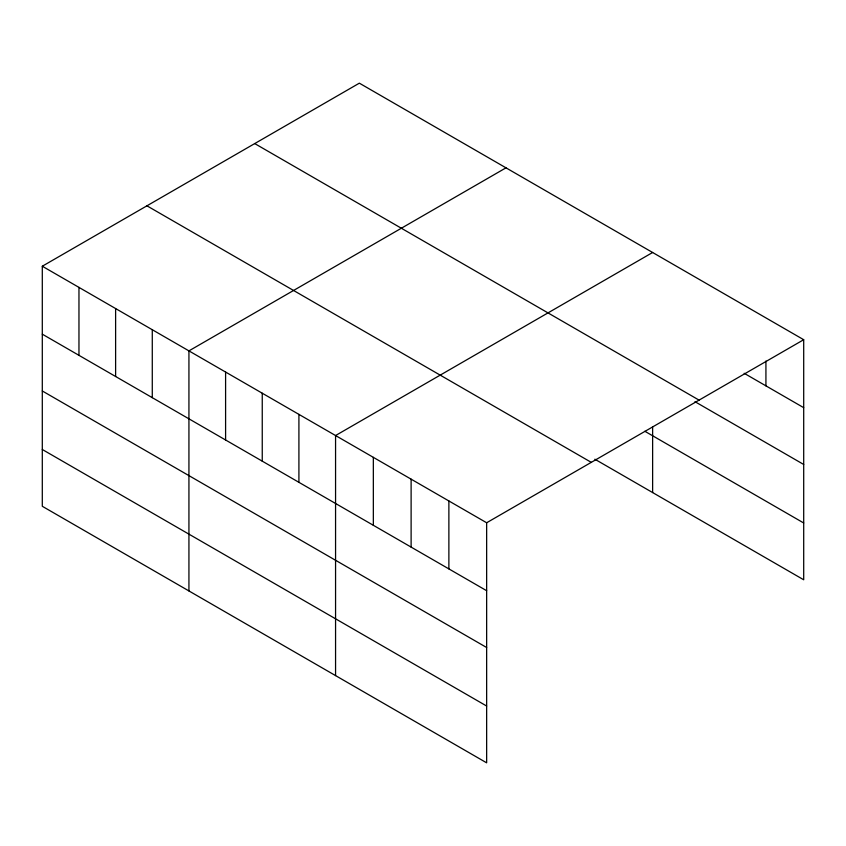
<?xml version="1.0" encoding="UTF-8"?>
<svg xmlns="http://www.w3.org/2000/svg" width="846" height="846" viewBox="0 0 846 846"><rect width="100%" height="100%" fill="white"/><g stroke="black" fill="none" stroke-linecap="round" stroke-linejoin="round"><path stroke-width="1.27" d="M42.3 266.226L486.651 522.765L486.651 762.828L42.3 506.289L42.3 266.226L359.349 83.172L803.7 339.711L803.7 579.774L594.854 459.209M505.982 167.836L188.933 350.879L188.933 590.942M652.626 252.489L335.566 435.542L335.566 675.605M486.651 522.765L803.7 339.711M744.184 373.298L803.7 407.666M254.72 143.577L699.071 400.126M694.968 401.681L803.7 464.465M644.842 431.27L803.7 522.976M146.929 205.811L591.28 462.36M42.3 334.17L486.651 590.709M42.3 390.968L486.651 647.507M42.3 449.49L486.651 706.029M765.926 361.031L765.926 385.861M652.626 426.849L652.626 492.552M448.877 500.959L448.877 568.903M411.114 479.153L411.114 547.098M373.34 457.348L373.34 525.292M298.913 414.371L298.913 482.326M262.249 393.21L262.249 461.155M225.596 372.05L225.596 439.994M152.28 329.718L152.28 397.662M115.616 308.547L115.616 376.502M78.964 287.386L78.964 355.331"/></g></svg>
